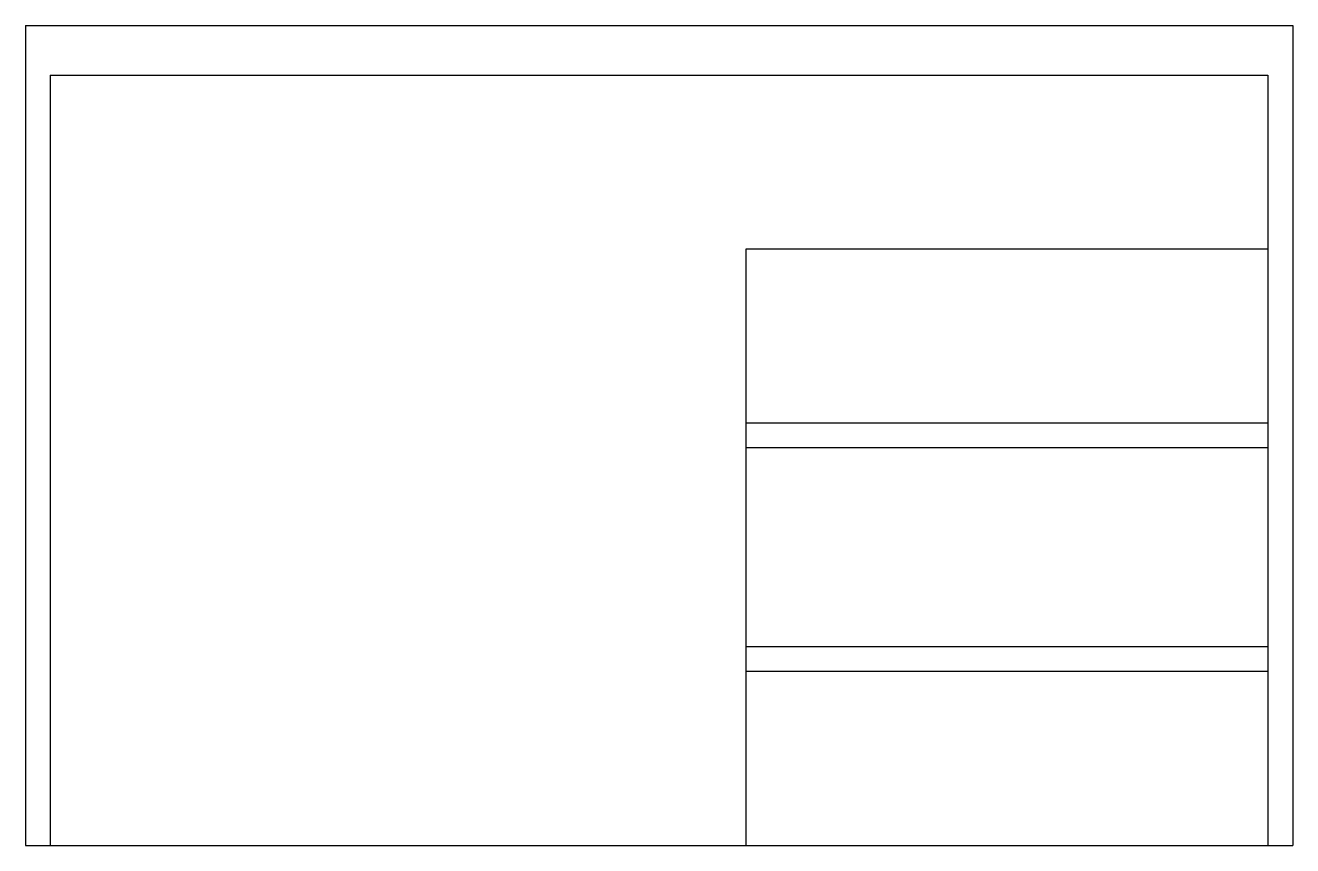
# Model space of a CAD drawing. Header units: millimetres. Extents: x 0 to 1236, y 0 to 800.
import ezdxf

# ---------------------------------------------------------------- set-up
doc = ezdxf.new("R2010")
doc.units = ezdxf.units.MM
doc.layers.add('Furniture_家具立面', color=255, linetype='Continuous')
doc.styles.get("Standard").update_dxf_attribs({"font": 'SimSun.ttf'})

# ---------------------------------------------------------------- blocks, each defined once
blk = doc.blocks.new('组合写字台01')
at = {"color": 7, "linetype": 'Continuous'}
for p, q in [((0, 800), (1236.4, 800)), ((0, 800), (0, 0)), ((1236.4, 800), (1236.4, 0)), ((24.2, 751.5), (1212.1, 751.5)), ((24.2, 751.5), (24.2, 0)), ((1212.1, 751.5), (1212.1, 0)), ((703, 581.8), (703, 0)), ((1212.1, 581.8), (703, 581.8)), ((1212.1, 412.1), (703, 412.1)), ((1212.1, 387.9), (703, 387.9)), ((1212.1, 193.9), (703, 193.9)), ((1212.1, 169.7), (703, 169.7)), ((0, 0), (1236.4, 0))]:
    blk.add_line(p, q, dxfattribs=at)
at = {"width": 0.8, "flags": 9}
for tag in ['YSIZE', 'XSIZE']:
    blk.add_attdef(tag, (618.2, 0), '', height=0.5, dxfattribs=at)

msp = doc.modelspace()

# ---------------------------------------------------------------- block references
at = {"layer": 'Furniture_家具立面'}
msp.add_blockref('组合写字台01', (0, 0), dxfattribs=at)

doc.saveas('drawing.dxf')
